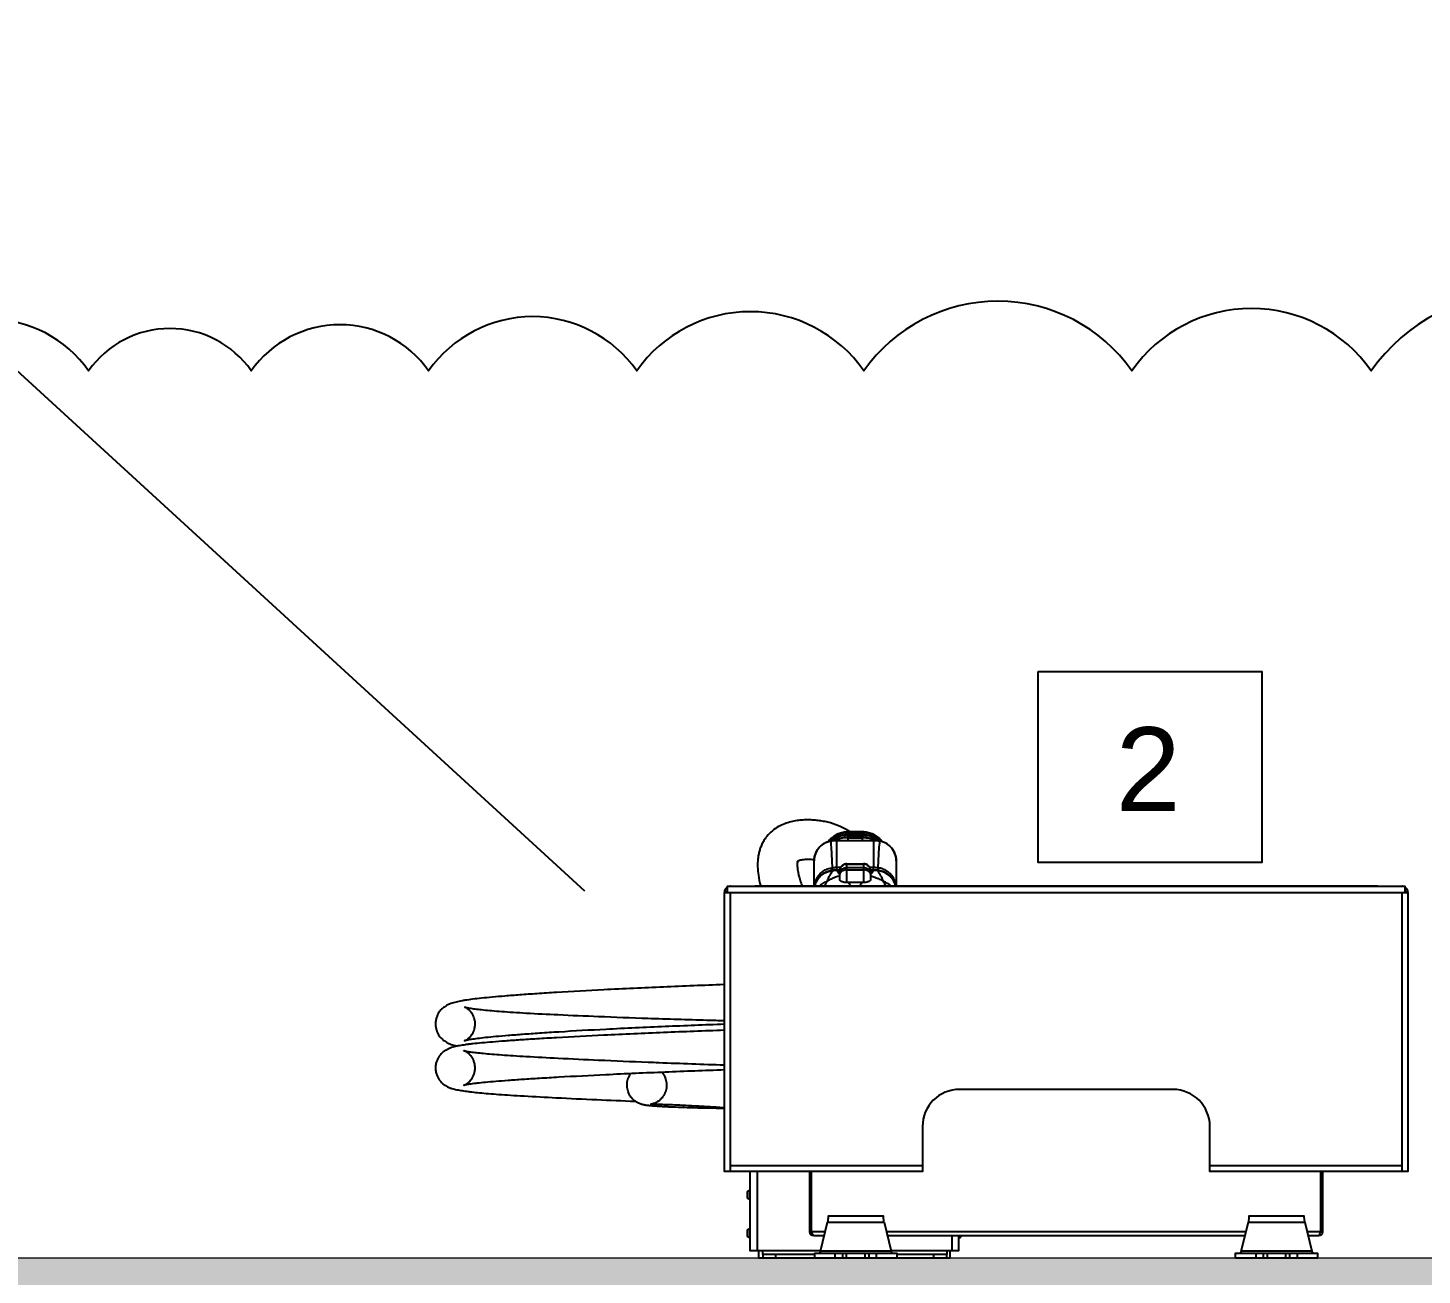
# Model space of a CAD drawing. Header units: inches. Extents: x 0.9 to 36.3, y 0.7 to 23.3.
# Drawn here: x 5.096 to 6.318, y 11.301 to 12.394 of the extents above; entities that cross this region are included whole.
import ezdxf

# ---------------------------------------------------------------- set-up
doc = ezdxf.new("R2010")
doc.units = ezdxf.units.IN
doc.linetypes.add('DASHDOT', pattern=[25.399999999999995, 12.7, -6.349999999999998, 0, -6.349999999999998])
doc.linetypes.add('DASHED2', pattern=[0.375, 0.25, -0.125])
doc.layers.add('Clouds', color=250, linetype='Continuous')
doc.layers.add('EV charger', color=7, linetype='Continuous', true_color=0x91d48c)
doc.layers.add('PDF_Geometry', color=7, linetype='Continuous', lineweight=9, true_color=0x777777)
doc.styles.get("Standard").update_dxf_attribs({"font": 'arial.ttf'})

msp = doc.modelspace()

# ---------------------------------------------------------------- hatches: boundary and pattern name
at = {"layer": 'PDF_Geometry', "linetype": 'DASHED2', "ltscale": 0.08, "transparency": 33554559}
h = msp.add_hatch(color=256, dxfattribs=at)
h.dxf.hatch_style = 1
h.paths.add_polyline_path([(6.6833339690795, 11.31600645046563), (2.83582044899245, 11.31600645046563), (2.853715273157727, 11.23603393031853, -0.0574622775176085), (2.983159488842627, 11.25044191385433, -0.1916160290956931), (3.376811756932224, 11.09631539787148), (6.6833339690795, 11.09631539787148)])
h.paths.add_polyline_path([(2.83582044899245, 11.31600645046563), (2.351412249099488, 11.31600645046563), (2.351412249099488, 11.09631539787148), (2.591689441998241, 11.09631539787148, -0.132885945219118), (2.853715273157727, 11.23603393031853)])
h.paths.add_polyline_path([(2.983159488842643, 11.25044191385433, 0.1918128923761628), (2.591689441998241, 11.09631539787148), (3.376811756932224, 11.09631539787148, 0.1916160290956894)])

# ---------------------------------------------------------------- linework, layer by layer
at = {"layer": 'Clouds', "linetype": 'Continuous'}
msp.add_lwpolyline([(6.537468525411182, 12.09328089065047, 0.52056705), (6.273340998732917, 12.09328089065047, 0.52056705), (6.063532349787332, 12.09328089065047, 0.52056705), (5.828934532878042, 12.09328089065047, 0.52056705), (5.629823638787442, 12.09328089065047, 0.52056705), (5.447461302697269, 12.09328089065047, 0.52056705), (5.292166849945009, 12.09328089065047, 0.52056705), (5.149588442807746, 12.09328089065047, 0.52056705), (4.976243308984082, 12.09328089065047, 0.52056705), (4.738984278048487, 12.09328089065047, 0.52056705), (4.564247500192716, 12.09328089065047, 0.52056705), (4.31647382545899, 12.09328089065047, 0.52056705), (4.163547609042068, 12.09328089065047, 0.52056705), (3.907525798480628, 12.09328089065047, 0.52056705), (3.65716008500874, 12.09328089065047, 0.52056705), (3.511969293460333, 12.09328089065047, 0.52056705), (3.251031968305959, 12.09328089065047, 0.52056705), (3.106044633487393, 12.09328089065047, 0.52056705), (2.936300683781895, 12.09328089065047, 0.52056705), (2.783883109189571, 12.09328089065047, 0.52056705), (2.613398576987457, 12.09328089065047, 0.52056705)], format="xyb", dxfattribs=at)
at = {"layer": 'EV charger', "linetype": 'DASHDOT', "ltscale": 6}
msp.add_line((4.759310543994388, 12.39369214962835), (5.584039902845689, 11.63786592446752), dxfattribs=at)
at = {"layer": 'EV charger', "linetype": 'ByBlock', "ltscale": 0.001}
msp.add_lwpolyline([(5.98160826004796, 11.82980996098721), (6.177608260047965, 11.82980996098721), (6.177608260047965, 11.66254762409159), (5.98160826004796, 11.66254762409159)], close=True, dxfattribs=at)
at = {"layer": 'EV charger'}
for points in [[(5.815046512713737, 11.68906835559038), (5.815046512416999, 11.68973973317212), (5.827393695072292, 11.68973973317212), (5.82739369467664, 11.68906835559038)], [(5.815046512740533, 11.68690163005954), (5.815046512718771, 11.68866552904148), (5.827393694669986, 11.68866552904148), (5.827393694640852, 11.68690163005954)], [(5.815046512767148, 11.68474014375019), (5.815046512745567, 11.68649880148851), (5.827393694634379, 11.68649880148851), (5.827393694605423, 11.68474014375019)], [(5.846488631579367, 11.34747867379172), (5.852685005615131, 11.32230089513085), (5.790834249531054, 11.32230089513085), (5.797030623566815, 11.34747867379172)], [(6.215163247685057, 11.34747867379172), (6.221359621720818, 11.32230089513085), (6.159508865636742, 11.32230089513085), (6.165705239672505, 11.34747867379172)], [(6.154465988448957, 11.31600645046563), (6.154465988448957, 11.32050248236935), (6.226402498908605, 11.32050248236935), (6.226402498908605, 11.31600645046563)]]:
    msp.add_lwpolyline(points, close=True, dxfattribs=at)
for points in [[(5.816379896458738, 11.68977715193393), (5.815890315103713, 11.69008087883288), (5.815416345001047, 11.69036918667405)], [(5.799851475743797, 11.68154319678949), (5.799351600037093, 11.68143926995242), (5.797906418629802, 11.68105410737661), (5.79649933577481, 11.68055117300627), (5.795139487930303, 11.67993419243562), (5.793836153432331, 11.67920717223855), (5.792598435672207, 11.67837554587143), (5.791434867580939, 11.67744524967915), (5.790353643223434, 11.67642250113899), (5.789362106212995, 11.67531492572661), (5.788466999273497, 11.67413012299068), (5.787674457806605, 11.67287631335616), (5.786989743231434, 11.67156302165927), (5.786417656073287, 11.67019967716658), (5.785961561217471, 11.66879532379483), (5.785624050831577, 11.66735906522594), (5.785407531243321, 11.66590043609299), (5.785312882371097, 11.6644305263606), (5.785308259560447, 11.66402914588915)], [(5.799851433276977, 11.68154341655931), (5.799844962440392, 11.68152048021207)], [(5.805034326902994, 11.68204017817818), (5.804394122197338, 11.68203269045302), (5.803590355489028, 11.68200199191729), (5.802787986629952, 11.68194758348844), (5.801987734709695, 11.68186954028221), (5.801190153481306, 11.68176797585039), (5.800395859852511, 11.68164299649139), (5.799851435865252, 11.68154341706125)], [(5.805034330999778, 11.68201790227969), (5.805034326805162, 11.68204023247712), (5.837405829891558, 11.68204023247712)], [(5.808399867078723, 11.65815034959941), (5.805034388889426, 11.65815035478658), (5.805034388889784, 11.68201790227969), (5.837405818597345, 11.6820179023822), (5.837405818597166, 11.65815030489231), (5.834040344943107, 11.65815031007965)], [(5.815046512430307, 11.68204023247712), (5.815046512772185, 11.68433732975223), (5.827393694598769, 11.68433732975223), (5.827393695054846, 11.68204023247712)], [(5.837405830564522, 11.68204023247712), (5.837405830211855, 11.6820179023563)], [(5.842593674674514, 11.68154244538117), (5.841961969040249, 11.68165712048625), (5.84116663246172, 11.68177982554172), (5.840368065415571, 11.68187897461511), (5.839566996192064, 11.68195448956825), (5.838764063226295, 11.68200634212562), (5.837959979143996, 11.68203450194222), (5.837405830609844, 11.68204012303291)], [(5.857131947909241, 11.66402912413824), (5.85712507684309, 11.66451922503008), (5.857023059971617, 11.66598889249055), (5.856799184172524, 11.6674465341352), (5.85645443061575, 11.66888114409767), (5.855991274320822, 11.67028322680606), (5.855412342415574, 11.67164366016592), (5.854721117966751, 11.67295341357419), (5.853922436726064, 11.67420308909766), (5.853021592203506, 11.67538321532755), (5.852024802216429, 11.67648565222723), (5.850938824568925, 11.67750281483926), (5.849771055500906, 11.6784271458214), (5.848529747774409, 11.67925249028491), (5.847223427072293, 11.67997294251024), (5.845861191210256, 11.6805831841274), (5.844452308855542, 11.68107925311062), (5.843005938670617, 11.68145745195956), (5.842593635739956, 11.68154222804281), (5.842600113907592, 11.68151928920657)], [(5.785308138834257, 11.64233563968924), (5.785308138834257, 11.66402908461327)], [(5.801319966192755, 11.65549308424407), (5.801327681835083, 11.6555231433349), (5.801334916022173, 11.65555309139982), (5.801341668665182, 11.65558293097458), (5.801347939740193, 11.65561266451871), (5.801353729289469, 11.65564229441616), (5.80135903742127, 11.65567182297505)], [(5.801356574846942, 11.65567155683513), (5.801356458084994, 11.65578939667225)], [(5.805067239466831, 11.65573612059458), (5.805060916398626, 11.65575987774891), (5.805054932519162, 11.65578366244575), (5.805049287828799, 11.65580747468349), (5.805043982327354, 11.6558313144605), (5.805039016014831, 11.65585518177481), (5.805034388891222, 11.65587907662497), (5.805032249491671, 11.65815035426773)], [(5.807732008033462, 11.65598091164076), (5.805034388891222, 11.65598091164076)], [(5.805067168251123, 11.65573612058757), (5.80773200804623, 11.65573612049531)], [(5.807732008033462, 11.64826304076565), (5.807732008033462, 11.65536869854904)], [(5.813936532060606, 11.66157325029368), (5.828503675428685, 11.66157325029368), (5.828503675428685, 11.64498045581171), (5.813936532060606, 11.64498045581171), (5.813936532060606, 11.66157324982484)], [(5.813936532060606, 11.65828481954943), (5.828503675428685, 11.65828481954943)], [(5.813936532060606, 11.65611199545093), (5.828503675428685, 11.65611199545093)], [(5.837372967753419, 11.65573611947345), (5.837379292114679, 11.65575987598035), (5.837385276787783, 11.65578366036337), (5.837390921772547, 11.65580747262107), (5.837396227069332, 11.65583131275183), (5.837401192677779, 11.65585518075367), (5.837405818598064, 11.65587907662497), (5.837408705651036, 11.65589600635092), (5.837408705651036, 11.65591295318858), (5.837405818598064, 11.65592991713706), (5.837400044492302, 11.65594689819583), (5.837391383333744, 11.65596389636396), (5.837379835122213, 11.65598091164076), (5.834708199455829, 11.65598091164076)], [(5.834708199468597, 11.65573611956031), (5.837373038731196, 11.65573611946805)], [(5.834708199455829, 11.65536869854904), (5.834708199455829, 11.64826304740233)], [(5.837405818598064, 11.65598091164076), (5.837405686783581, 11.65815030489069)], [(5.857132068655033, 11.66402906341394), (5.857132068655033, 11.64233563968924)], [(5.709358829979893, 11.63648360456335), (5.709358829979893, 11.64187884284782), (6.302835041271978, 11.64187884284782), (6.302835041271978, 11.63648360456335)], [(5.733457560983876, 11.64187884284782), (5.733457560983876, 11.64233563968924), (6.278805294883712, 11.64233563968924), (6.278805294883712, 11.64187884284782)], [(5.799004227975153, 11.64187884284782), (5.799004227975153, 11.64233563968924)], [(6.213258627892435, 11.64187884284782), (6.213258627892435, 11.64233563968924)], [(5.709420679884485, 11.63705794728539), (5.706784910646838, 11.63763229000725)], [(5.708345239545232, 11.64039966375886), (5.709433173613142, 11.63925167841277)], [(5.712056449122132, 11.39189946900055), (5.712056449122132, 11.63648360456335)], [(6.300137422129742, 11.63648360456335), (6.300137422129742, 11.39189946900055)], [(6.303848631706821, 11.64039966375886), (6.302760697638912, 11.63925167841277)], [(6.302773191367567, 11.63705794728539), (6.305408960605215, 11.63763229000725)], [(5.706653599314077, 11.55564269270986), (5.706165741617546, 11.55562496449998)], [(5.712056449122132, 11.39729470728503), (5.880208042321554, 11.39729470728503)], [(6.131985828930317, 11.39729470728503), (6.300137422129742, 11.39729470728503)], [(5.790834249531054, 11.32249296561377), (5.729141370356299, 11.32249296561377), (5.729141370356299, 11.39189946900055)], [(5.735627885504444, 11.32249296561377), (5.735627885504444, 11.39189946900055)], [(5.781295340439541, 11.39189946900055), (5.781295340439541, 11.33938581636501), (5.78309375320103, 11.33938581636501), (5.795038931912574, 11.33938581636501)], [(6.217154939339479, 11.33938581636501), (6.22910011805084, 11.33938581636501), (6.230898530812333, 11.33938581636501), (6.230898530812333, 11.39189946900055)], [(5.729141370356299, 11.3754548718791), (5.728684573514878, 11.3754548718791), (5.728684573514878, 11.36746092715427), (5.729141370356299, 11.36746092715427)], [(5.846038199853222, 11.35129368336886), (5.846038199853222, 11.3528739120762), (5.797481055292963, 11.3528739120762), (5.797481055292963, 11.35129368336886)], [(6.214712815958912, 11.35129368336886), (6.214712815958912, 11.3528739120762), (6.16615567139865, 11.3528739120762), (6.16615567139865, 11.35129368336886)], [(5.729141370356299, 11.34188030403482), (5.728684573514878, 11.34188030403482), (5.728684573514878, 11.33388635930999), (5.729141370356299, 11.33388635930999)], [(5.848480323233792, 11.33938581636501), (6.163713548018262, 11.33938581636501)], [(5.849365519524666, 11.33578899084203), (6.162828351727387, 11.33578899084203)], [(5.911860106923799, 11.33578899084203), (5.911860106923799, 11.32249296561377), (5.852685005615131, 11.32249296561377)], [(5.906058787037782, 11.32249296561377), (5.906058787037782, 11.33578899084203)], [(5.911860106923799, 11.33388635930999), (5.912316903765218, 11.33388635930999), (5.912316903765218, 11.33578899084203)], [(5.904048880935539, 11.32249296561377), (5.904048880935539, 11.31600645046563), (5.736952596344558, 11.31600645046563), (5.736952596344558, 11.32249296561377)], [(5.740195853918632, 11.31925476154557), (5.740195853918632, 11.32249296561377)], [(5.785791372343271, 11.3192497080397), (5.740195853918632, 11.3192497080397), (5.740195853918632, 11.31600645046563)], [(5.751615774954102, 11.31600645046563), (5.751615774954102, 11.3192497080397)], [(5.785791372343271, 11.31600645046563), (5.785791372343271, 11.32050248236935), (5.857727882802916, 11.32050248236935), (5.857727882802916, 11.31600645046563)], [(5.803775499958181, 11.31600645046563), (5.803775499958181, 11.32050248236935)], [(5.810069944623402, 11.32050248236935), (5.810069944623402, 11.31600645046563)], [(5.813666770146384, 11.31600645046563), (5.813666770146384, 11.32050248236935)], [(5.829852484999804, 11.31600645046563), (5.829852484999804, 11.32050248236935)], [(5.833449310522785, 11.31600645046563), (5.833449310522785, 11.32050248236935)], [(5.839743755188005, 11.32050248236935), (5.839743755188005, 11.31600645046563)], [(5.901490818623595, 11.31600645046563), (5.901490818623595, 11.3192497080397), (5.857727882802916, 11.3192497080397)], [(5.890070897588126, 11.31600645046563), (5.890070897588126, 11.3192497080397)], [(5.901490818623595, 11.32249296561377), (5.901490818623595, 11.31925476154557)], [(6.172450116063869, 11.31600645046563), (6.172450116063869, 11.32050248236935)], [(6.178744560729087, 11.32050248236935), (6.178744560729087, 11.31600645046563)], [(6.18234138625207, 11.31600645046563), (6.18234138625207, 11.32050248236935)], [(6.198527101105489, 11.31600645046563), (6.198527101105489, 11.32050248236935)], [(6.202123926628474, 11.31600645046563), (6.202123926628474, 11.32050248236935)], [(6.208418371293693, 11.32050248236935), (6.208418371293693, 11.31600645046563)]]:
    msp.add_lwpolyline(points, dxfattribs=at)
for points in [[(5.8036634716197, 11.6865267270148, 0.05245841273680611), (5.800089560127514, 11.68377770656334, 0.01751044965540642), (5.799038717234778, 11.682705442693, 0.004197785681495174), (5.798798959320616, 11.68243852707618, 0.02221638588193436), (5.797604482185692, 11.6809584340616)], [(5.804269656771829, 11.68630540041645, 0.05417262686657114), (5.800344894080414, 11.68355963116617, 0.01810491273626536), (5.799176769885225, 11.68246059014098, 0.002464102526714121), (5.799024306135525, 11.68230483222933, 0.01898603187498531), (5.797907785323249, 11.68106195707251)], [(5.804058377965521, 11.68583938513856, 0.05441241140607558), (5.800056225154382, 11.68302740791824, 0.007275660912450172), (5.799570123205005, 11.68258729294735, 0.005695632703783167), (5.799198799301108, 11.68223314284319, 0.005198093595200983), (5.798867332695504, 11.68190292103679, 0.01182471705921198), (5.798141161026029, 11.68112848844489)], [(5.798638718688085, 11.68126223036292, -0.01152401070852233), (5.799414796999469, 11.68199639992991, -0.0009114575939181596), (5.799477584389924, 11.68205290507426, -0.008223428891200577), (5.80005260569666, 11.68255169021431, -0.01041834121683414), (5.800801090613829, 11.68315356424475), (5.801210571145356, 11.68315356424475)], [(5.800197569105956, 11.68237777278027, 0.002779124155320386), (5.799995990631166, 11.68221402376057, 0.005852572188769766), (5.799576470298387, 11.68186103634622, 0.008154180714062834), (5.799004304635067, 11.68135156609087)], [(5.80031794840551, 11.6819549625694, 0.002161405799395138), (5.800152704809918, 11.6818284106985, 0.004805766169564524), (5.799789187214428, 11.68154188506411)], [(5.804760748194646, 11.68265769165826, 0.01231525787618069), (5.803578678196152, 11.68212347588479, 0.002866659536405618), (5.803307233483163, 11.68199073670959)], [(5.815046512416993, 11.68433732975238, 0.09666003466216044), (5.804962871699443, 11.68236955681366, 0.007955399009307583), (5.804181410911706, 11.68203768185193)], [(5.838260134664859, 11.68203708824708, 0.007327832385006398), (5.837540656996312, 11.68234375225313)], [(5.839133609015759, 11.68199042164924, 0.002873384252044157), (5.838861529340699, 11.68212347586236, 0.01231569974839238), (5.83767941651535, 11.68265770973637)], [(5.844535642303045, 11.68105808554645, 0.01899762836554322), (5.843418708653461, 11.682301935325, 0.002509725105528713), (5.843263437550289, 11.68246059019546, 0.0181049128519241), (5.842095313342963, 11.68355963122382, 0.05416297188460514), (5.83817130218079, 11.68630498738212)], [(5.844295947444402, 11.68113195354259, 0.01177282716385043), (5.843572874739173, 11.68190292109232, 0.005151104182344617), (5.843244436695857, 11.68223018723501, 0.005732711875832374), (5.842870737493016, 11.68258668398136, 0.00728557123093504), (5.842383982268039, 11.68302740797705, 0.05441241175485143), (5.83838182941642, 11.68583938519807)], [(5.84483772115092, 11.68095573985062, 0.02220932258839962), (5.843643792070989, 11.68243565413177, 0.004257785331998801), (5.843400594364524, 11.68270643197417, 0.01751040273878984), (5.842349609291542, 11.68377871395452, 0.05246309383577712), (5.83877555852143, 11.68652747676697)], [(5.841229531208185, 11.68315356424475), (5.841639116875582, 11.68315356424469, -0.01041834121551549), (5.842387601792715, 11.68255169021437, -0.008223428897306106), (5.842962623099567, 11.68205290507391, -0.0009567628107673081), (5.843028526293251, 11.68199358507166, -0.01147651233945603), (5.843801344090211, 11.68126237372078)], [(5.84265075557165, 11.68154209785652, 0.004802243615910588), (5.842287502597631, 11.68182841076197, 0.002151039445350413), (5.842123054608352, 11.68195435872781)], [(5.843438646840664, 11.68134904099225, 0.00814632835150014), (5.842867112628072, 11.68185812754889, 0.005890138422517568), (5.842444934296065, 11.68221343429038, 0.002789051737921108), (5.842242638383393, 11.6823777727802)], [(5.849102154600563, 11.67887200389653, 0.09803217475295309), (5.8426002361111, 11.68151949444539)], [(5.805067328285489, 11.65573575796458, 0.02698802611007727), (5.801319993543951, 11.65549307951381)], [(5.812646583111031, 11.6611099902461, -0.04952215501367352), (5.813936532060606, 11.66123847813096), (5.828503675428685, 11.66123847813096)], [(5.81393653213484, 11.66157312159742, 0.04147251673581041), (5.812905360491337, 11.66148654933479)], [(5.834708199455829, 11.65536872626654, 0.414213562373095), (5.828503675428685, 11.66157325029368)], [(5.841081568160172, 11.65566998824945), (5.841086686431382, 11.65564129839079), (5.841092348551242, 11.65561229438054), (5.841098544874688, 11.65558297366602), (5.841105265612955, 11.6555533335944), (5.841112500830896, 11.65552337141374), (5.841120240445989, 11.65549308427292, 0.0269881741309711), (5.837372879203946, 11.65573576743833)], [(5.841083926251933, 11.65578965551655), (5.84108363264245, 11.65566979664542, 0.02700811902935312), (5.837405818598112, 11.65587907662501)], [(5.709357244909445, 11.64115510247777, 0.2678582864546047), (5.706661210837657, 11.63648360456335)], [(5.712056449122132, 11.64187884284782, 0.02132056632705507), (5.711596957967233, 11.64185924071406)], [(5.788900983806331, 11.64931622180032, 0.008137662053234332), (5.789156009694704, 11.64848639005445)], [(5.791047730296505, 11.64304961618603, 0.004165914374386767), (5.790826733190656, 11.64286549181137, 0.0115086050079261), (5.790239976662623, 11.64234469155574)], [(5.796478727329673, 11.64610871071387, 0.01620943413793486), (5.794795902977286, 11.64306118497696, 0.002847506485485764), (5.794485078054466, 11.64244542919043), (5.794431285532891, 11.64233707942872)], [(5.807221448883423, 11.65271530629306, 0.008247513782343745), (5.807604406394221, 11.65237974375666, 0.002453809386076157), (5.807732008033415, 11.65227260047062)], [(5.826985971551352, 11.64497967422123, 0.02471908727887056), (5.825832973735268, 11.64302804386379, 0.004130267055160165), (5.825645547776239, 11.64266530355379, 0.003571315463202754), (5.825484919421914, 11.64234232923165)], [(5.834708199455823, 11.65227260346088, 0.007464613778793647), (5.835075983893439, 11.65258756831835, 0.003236029700561013), (5.835218756683651, 11.65271530650083)], [(5.848008860423567, 11.64233710257501, 0.003384132082373926), (5.847638448543705, 11.64307251908696, 0.01617720795365394), (5.845961510105238, 11.64610867095004)], [(5.852200146105667, 11.64234469051336, 0.00734614630999472), (5.851829643762354, 11.64267912327602, 0.01698834876501556), (5.850918588305834, 11.64342416102824, 0.00235771144234521), (5.850786273095971, 11.64352411080565)], [(5.856553905266971, 11.64241890322426, 0.001787764298647996), (5.856521891844439, 11.64253785513098)], [(5.856593244198415, 11.64243088289248, 0.00178802364973152), (5.85656232671349, 11.64255014608088)], [(5.856644744654892, 11.64233720328213, 0.00268804551842582), (5.856600134851114, 11.64251718926452)], [(5.85700028133803, 11.64233739160308, 0.01036410400533022), (5.856895170438024, 11.64307013477846)], [(6.300596913284641, 11.64185924071406, 0.02132056632705507), (6.300137422129742, 11.64187884284782)], [(6.305532660414215, 11.63648360456334, 0.2678582864550726), (6.30283662634243, 11.64115510247777)], [(5.707002482765033, 11.63648360456349, 0.01189157157464229), (5.706933841106792, 11.63634658132849)], [(6.305260030145265, 11.63634658132847, 0.01189157157464751), (6.305191388487028, 11.63648360456347)], [(5.649408882463485, 11.48741697267345, 0.001140636840955137), (5.706623037891591, 11.48532485239785)], [(5.783430235384408, 11.33834112594985, -0.003270568352220085), (5.783243438600458, 11.33891516953328), (5.78309375320103, 11.33938581636501), (5.78309375320103, 11.39189946900055)], [(6.228763635867701, 11.33834112594995, 0.003270568353529399), (6.228950432651416, 11.33891516953328), (6.22910011805084, 11.33938581636501), (6.22910011805084, 11.39189946900055)], [(5.728684573514878, 11.36746092715427, -0.4142135628055661), (5.726857386149204, 11.36928811452264), (5.726857386149204, 11.37362768451073, -0.4142135628055661), (5.728684573514878, 11.3754548718791)], [(5.728684573514878, 11.33388635930999, -0.4142135628055661), (5.726857386149204, 11.33571354667836), (5.726857386149204, 11.34005311666645, -0.4142135628055661), (5.728684573514878, 11.34188030403482)], [(5.781295340439541, 11.33938581636501, 0.4142135623725838), (5.784892165962524, 11.33578899084203), (5.7941537356217, 11.33578899084203)], [(5.912316903765218, 11.33388635930999, 0.4142135628055661), (5.914144091130893, 11.33571354667836)], [(6.218040135630355, 11.33578899084203), (6.22730170528935, 11.33578899084203, 0.4142135623725836), (6.230898530812332, 11.33938581636501)]]:
    msp.add_lwpolyline(points, format="xyb", dxfattribs=at)
msp.add_lwpolyline([(6.131985828930318, 11.43146454975336, 0.414213562373095), (6.099614399223477, 11.4638359794602), (5.912579472028397, 11.4638359794602, 0.414213562373095), (5.880208042321554, 11.43146454975336), (5.880208042321554, 11.39189946900055), (5.706661210837659, 11.39189946900055), (5.706661210837659, 11.63648360456335), (5.707002482764978, 11.63648360456335), (6.305191388486895, 11.63648360456335), (6.305532660414215, 11.63648360456335), (6.305532660414215, 11.39189946900055), (6.131985828930316, 11.39189946900055)], format="xyb", close=True, dxfattribs=at)
for points, start_tangent, end_tangent in [([(5.815416345001047, 11.69036918667405), (5.813244647628649, 11.6916203711365), (5.808781752233047, 11.6938570044157), (5.799526474370193, 11.69724622987759), (5.79478398769856, 11.69841297121961), (5.789994200062353, 11.69924137613707), (5.785175695357501, 11.69974348335048), (5.780344466054011, 11.69993190264726), (5.77540706168582, 11.69980449676672), (5.770276268146921, 11.69928877570341), (5.764974687263418, 11.69826845552007), (5.759537150096066, 11.69658581871671), (5.754046395038139, 11.69403618722405), (5.748693700736825, 11.69039582257844), (5.743829263133833, 11.68551971522556), (5.741722623165578, 11.68263104339736), (5.739905504955235, 11.67948417426168), (5.738429023555728, 11.67616500164841), (5.737303103788079, 11.67275972626873), (5.736501666465454, 11.66930455406151)], (-0.8565879588553147, 0.5160010356036956), (-0.1837725015611627, -0.9829688029993385)), ([(5.803663471619783, 11.68652672701491), (5.80633209811036, 11.6879208983928), (5.810614028492856, 11.68928402687471), (5.815046512416998, 11.68973973317212)], (0.8520278363777666, 0.5234964813992755), (0.9999999999999997, -2.645563156734011e-08)), ([(5.827393695072292, 11.68973973317212), (5.831826852470899, 11.68928397700005), (5.836107329776348, 11.68792125795378), (5.838775558521327, 11.6865274767669)], (0.9999999999999997, 3.528823919298956e-08), (0.8520656202113054, -0.5234349805409672)), ([(5.789921851643435, 11.6759480354907), (5.790601811448518, 11.67665701002278), (5.793338761271784, 11.67887249015293), (5.796459484061591, 11.6805145653128), (5.799845005102341, 11.68152048905487)], (0.6720940913797556, 0.7404657536526728), (0.9817922476932498, 0.1899578436638968)), ([(5.799845005291535, 11.68152048802456), (5.801451171836035, 11.68178181511479), (5.803180746775274, 11.68195493936873), (5.805034388888346, 11.68201785399122)], (0.9818065028268874, 0.1898841515420317), (0.9999999988336795, -4.829742323580888e-05)), ([(5.801326835710475, 11.6579462975087), (5.800980315990616, 11.66621380653671), (5.800512474945902, 11.67407398795664), (5.799845005291535, 11.68152048802456)], (-0.03557864474594063, 0.9993668795982996), (-0.1114900770119198, 0.9937655471628489)), ([(5.804682827909991, 11.68543675381795), (5.804156760319091, 11.68505747458386), (5.803557552562733, 11.68470319175922), (5.80285818870187, 11.68427279611332), (5.802060259203655, 11.68375113341581), (5.801168407351327, 11.68312293480584), (5.800197569106029, 11.68237777278014)], (0.2966415301385559, -0.9549889018187893), (-0.7796706979442329, -0.6261897498100337)), ([(5.815046512416998, 11.68649880148851), (5.80964434433507, 11.68590348718859), (5.804507977187352, 11.68414842186987), (5.800310233751995, 11.68164017563529)], (-0.9999999999999999, 1.323318013627027e-08), (-0.8032465493673724, -0.595646691361087)), ([(5.815046512417, 11.68690163005954), (5.809740888140863, 11.68631861410657), (5.80469504556754, 11.68459973878017), (5.800317948405377, 11.68195496256951)], (-0.9999999999999999, 1.323046090496313e-08), (-0.7965395945333535, -0.6045863663205123)), ([(5.800801090613829, 11.68315356424475), (5.801682020726316, 11.68379475527244), (5.802488543270365, 11.68431965434717), (5.803210509861208, 11.68474166892183), (5.803834388560351, 11.68506962335177), (5.804337204389387, 11.68530550946149), (5.804674927300732, 11.68544006336897), (5.804682827909991, 11.68543675381795)], (0.79222297969397, 0.6102317186485867), (0.2966415301796205, -0.9549889018060332)), ([(5.815046512416998, 11.68866552904148), (5.810164175857599, 11.68813635845625), (5.805515464476852, 11.68657600492968), (5.804058377965537, 11.68583938513853)], (-0.9999999999999999, 1.323135582690351e-08), (-0.87561209626424, -0.4830149654780305)), ([(5.815046512416998, 11.68906835559038), (5.810260728512665, 11.68855142595755), (5.805702683801064, 11.68702713001947), (5.804269656771829, 11.68630540041645)], (-0.9999999999999999, 1.322167498874115e-08), (-0.8763582062474707, -0.4816599364102393)), ([(5.815046512416998, 11.68474014375019), (5.80998956036537, 11.68425211911456), (5.805124088091814, 11.68280804200554), (5.804760748194708, 11.68265769165828)], (-0.9999999999999999, 1.323020577462787e-08), (-0.921130111445589, -0.3892548237186494)), ([(5.838171302180815, 11.68630498738218), (5.836737523568634, 11.68702713007432), (5.832179478815668, 11.68855142599261), (5.827393695072292, 11.68906835559038)], (-0.876339690250395, 0.4816936238853913), (-0.9999999999999999, -1.764358035176424e-08)), ([(5.838381829416387, 11.68583938519806), (5.836924742890867, 11.68657600498561), (5.832276031468034, 11.68813635849222), (5.827393695072292, 11.68866552904148)], (-0.8756120988910062, 0.4830149607162158), (-0.9999999999999999, -1.764704573772854e-08)), ([(5.842123054608383, 11.68195435872779), (5.837745161794419, 11.68459973883988), (5.83269931917452, 11.68631861414523), (5.827393695072292, 11.68690163005954)], (-0.7965145269771365, 0.6046193912821427), (-0.9999999999999999, -1.763950023357649e-08)), ([(5.842131309952762, 11.68163918469584), (5.837932230172632, 11.68414842193065), (5.832795862977617, 11.68590348722798), (5.827393695072292, 11.68649880148851)], (-0.8032061004485791, 0.5957012340109654), (-0.9999999999999999, -1.763857493055652e-08)), ([(5.837679416515379, 11.68265770973629), (5.837316119442795, 11.6828080419872), (5.832450647156291, 11.68425211910827), (5.827393695072292, 11.68474014375019)], (-0.9211307986832429, 0.3892531974398813), (-0.9999999999999999, -1.764603473676677e-08)), ([(5.83754065699628, 11.68234375225305), (5.837477335832867, 11.68236955679619), (5.832533165349753, 11.68384028856938), (5.827393695072292, 11.68433732975223)], (-0.925571661678474, 0.3785724489417429), (-0.9999999999999999, -1.763793006943889e-08)), ([(5.837405818596626, 11.68201779265708), (5.839106631716239, 11.68196487095735), (5.840839150130955, 11.68180134071917), (5.842600235851666, 11.68151949304101)], (0.9999999999332009, -1.155845453405731e-05), (0.9817532215749541, -0.1901594381754388)), ([(5.842242638383443, 11.68237777278014), (5.84130254219204, 11.68310035803811), (5.840442284824535, 11.68370884251302), (5.839658406439423, 11.68422436146459), (5.838968802942823, 11.68465133888121), (5.838383081429091, 11.68499908567266), (5.837938006866854, 11.68526123992593), (5.837685882426653, 11.6854239110145), (5.837688507899049, 11.68542698937866)], (-0.7796706979422601, 0.62618974981249), (0.8895844319296811, 0.4567707723446705)), ([(5.837688507899049, 11.68542698937866), (5.838003980440006, 11.68534795360631), (5.838514383725906, 11.68511462170436), (5.839151580813719, 11.68478463915255), (5.839887025717989, 11.6843592622064), (5.840719452040505, 11.68382128666837), (5.841639116875642, 11.68315356424475)], (0.8895844319093286, 0.4567707723843081), (0.7922229796994609, -0.6102317186414581)), ([(5.842600235851666, 11.68151949304101), (5.841930445142768, 11.6740597911257), (5.841459897363837, 11.66619853763848), (5.841111518559244, 11.65794679693368)], (-0.1113262102002503, -0.9937839176211546), (-0.03589657796573414, -0.9993555101615992)), ([(5.849102154600603, 11.67887200389647), (5.851840421277265, 11.67665499091654), (5.854086625851609, 11.67395194619626), (5.855756237610078, 11.6708656172486), (5.856784644255866, 11.66751521573023), (5.857132068655033, 11.6640290634152)], (0.83512688898621, -0.5500573418219369), (9.401821752741884e-05, -0.9999999955802875)), ([(5.736501666465454, 11.66930455406151), (5.735993839014854, 11.6658154694904), (5.735747441257717, 11.65876459272507), (5.736382311041333, 11.65157841528098), (5.738238356043191, 11.64234356405122)], (-0.1837725015587926, -0.9829688029997815), (0.2480125126318306, -0.9687568289194388)), ([(5.785340558144543, 11.66483788659369), (5.78524962112037, 11.66485055606432), (5.782714109843212, 11.66511430300543), (5.780087328389508, 11.66521629499262), (5.777505009178316, 11.6651513850603), (5.775184996271518, 11.66492100122194), (5.77325740479986, 11.66455442098213), (5.771840120659252, 11.66412235540891), (5.771003122413609, 11.66374247613854), (5.770707848372234, 11.66355151520237)], (-0.9902634363456175, 0.1392060581906145), (-0.7878440992860801, -0.6158747236411847)), ([(5.785308138834258, 11.66402908461453), (5.785655703081956, 11.66751593134421), (5.786684518128041, 11.67086694565482), (5.788354775496369, 11.67395373133439), (5.789921851643435, 11.6759480354907)], (9.399902444305905e-05, 0.9999999955820918), (0.6720940913867429, 0.7404657536463305)), ([(5.770809416775495, 11.6636429831295), (5.770741587609945, 11.6634265952667), (5.770517369335872, 11.6621595990348), (5.770447669591393, 11.65982934067535), (5.770753812708248, 11.65646097688116), (5.773029656962882, 11.64691589000424), (5.774592872885474, 11.64236014411627)], (-0.3353483992837169, -0.9420941837724343), (0.3465728038593618, -0.9380230762753443)), ([(5.770707848372234, 11.66355151520237), (5.77075681955008, 11.66360747572186), (5.770815638574177, 11.66368807665391), (5.77085033017845, 11.66374704216862), (5.770826514927469, 11.66368934184898), (5.770809416775495, 11.6636429831295)], (-0.7878440993716672, -0.6158747235316994), (-0.3353483993084511, -0.9420941837636296)), ([(5.785439964007175, 11.64233739166231), (5.785838878039874, 11.64449048081111), (5.78739977306188, 11.64854609460076), (5.789898694793706, 11.65210794280582), (5.793188148737345, 11.6549657935469), (5.797073980609867, 11.65695096716756), (5.801326835960992, 11.6579462922559)], (0.1214666525450368, 0.9925955129454815), (0.9940834743120491, 0.1086188109844937)), ([(5.785795531096886, 11.64233720138395), (5.785840074734478, 11.64251691375095), (5.787404419074573, 11.6465216168156), (5.789908631442525, 11.65003761799169), (5.793204572016052, 11.65285692292206), (5.797097264921202, 11.65481275121853), (5.801356432312301, 11.65578940272337)], (0.235368727341949, 0.9719061488587423), (0.9944135766805502, 0.1055539601975956)), ([(5.801356574846942, 11.6556717636562), (5.797098878325668, 11.65469527236745), (5.79320592550833, 11.65274013347938), (5.789909492534424, 11.64992191294065), (5.787404800790917, 11.6464072633338), (5.785840157722956, 11.64240416602677), (5.785823086515874, 11.64233630354562)], (-0.9943953924449123, -0.1057251317536616), (-0.2419847736467033, -0.970280046854079)), ([(5.785864685371084, 11.64233665515348), (5.787398676445888, 11.64623004477165), (5.789896366069486, 11.64973894519369), (5.793184316101964, 11.65255472351595), (5.797068562836035, 11.65451126779903), (5.801319964160729, 11.65549315452964)], (0.2516446539800816, 0.9678196981479787), (0.9942145608821131, 0.1074123220584425)), ([(5.79647873884677, 11.64610872579479), (5.79821268891584, 11.6496386116943), (5.799698432696417, 11.65221993073226), (5.800769773725707, 11.65409945265636), (5.801319993544096, 11.65549307951389)], (0.4019080466634607, 0.9156800325589509), (0.2198953573726122, 0.9755234655332343)), ([(5.801356433953533, 11.6557893794913), (5.801359242993158, 11.65664343112373), (5.80134953107058, 11.65736250344529), (5.801326828479416, 11.65794628289354)], (0.01004387244552678, 0.9999495590410039), (-0.05716775026611295, 0.9983645868767138)), ([(5.805034388887627, 11.65815029462409), (5.803677771599045, 11.65812318145207), (5.80244589788208, 11.65805108750244), (5.801326835710475, 11.6579462975087)], (-0.9999999938687848, 0.0001107358602531529), (-0.9939615726415686, -0.109728720542526)), ([(5.805034388891222, 11.65598077295221), (5.803691506114351, 11.65595548071897), (5.802468485645491, 11.65588788123536), (5.801356458084994, 11.65578939667225)], (-0.9999999898672013, 0.0001423572898156341), (-0.9945875541473934, -0.1039018630011271)), ([(5.801356574846942, 11.65567155683513), (5.803193397521911, 11.65582416310758), (5.805034388891222, 11.65587907662497)], (0.9936338258501728, 0.1126579785294789), (0.9999934571911613, 0.003617398909347196)), ([(5.805067168251121, 11.65573612058757), (5.805366854988472, 11.65495207764679), (5.805914943098397, 11.65410549214886), (5.806706812914413, 11.65320693912859), (5.807221448883443, 11.65271530629319)], (0.2265464294721904, -0.9740003671936689), (0.74088796829817, -0.6716286313365517)), ([(5.807732008033462, 11.65536872626654), (5.808041929605817, 11.65730516121337), (5.808950195933436, 11.65906095735776), (5.81039051245167, 11.66046007808465), (5.812233679095636, 11.66133499898775), (5.812905360491337, 11.66148654933492)], (1.224646799147355e-16, 0.9999999999999999), (0.9861580809603013, 0.1658078386467178)), ([(5.812646583111052, 11.66110999024617), (5.812019228694201, 11.66095119202617), (5.810289604339972, 11.6601174552776), (5.808916966680627, 11.65881887984703), (5.808035679054113, 11.65718257934539), (5.807732008033462, 11.65536872626654)], (-0.9804199524511906, -0.1969180459876796), (-1.224646799147355e-16, -0.9999999999999999)), ([(5.80773200803346, 11.65252879418778), (5.808032230540095, 11.65429762731224), (5.808912319079395, 11.65590615856972), (5.81028677335288, 11.65718360724061), (5.812019634311451, 11.65800322186791), (5.813936532060606, 11.65828481954943)], (1.224646799147355e-16, 0.9999999999999999), (0.9999999999999999, -1.224646799147355e-16)), ([(5.80826706507651, 11.6539872531373), (5.808035679054113, 11.6536360642723), (5.80773200803346, 11.65252879418778)], (-0.6095302112175364, -0.7927628407115874), (-1.224646799147355e-16, -0.9999999999999999)), ([(5.813936532060606, 11.65611199545094), (5.812019228694201, 11.6559366210983), (5.810289604339972, 11.65542766490397), (5.808916966680627, 11.65463494704623), (5.80826706507651, 11.6539872531373)], (-0.9999999999999999, 1.224646799147355e-16), (-0.609530211257047, -0.7927628406812091)), ([(5.834708199455829, 11.65536872626654), (5.834404415240739, 11.65718290889231), (5.833522810268288, 11.65881944039178), (5.832149597796842, 11.66011814615225), (5.830419313287011, 11.66095170373809), (5.828503675428685, 11.66123847813096)], (1.224646799147355e-16, 0.9999999999999999), (-0.9999999999999999, 1.224646799147355e-16)), ([(5.828503675428685, 11.65828481954943), (5.830419996941213, 11.65800339549495), (5.832150030400891, 11.65718590252515), (5.833523015724356, 11.65591238839633), (5.834404469261461, 11.65430767278949), (5.834708199455829, 11.65252879418779)], (0.9999999999999999, -1.224646799147355e-16), (-1.224646799147355e-16, -0.9999999999999999)), ([(5.834173041195051, 11.65398738580046), (5.833523015724356, 11.65463512594982), (5.832150030400891, 11.65542790519385), (5.830419996941213, 11.65593680528688), (5.828503675428685, 11.65611199545094)], (-0.6095712364078312, 0.792731296054488), (-0.9999999999999999, 1.224646799147355e-16)), ([(5.834708199455829, 11.65252879418779), (5.834404469261461, 11.65363616944276), (5.834173041195051, 11.65398738580046)], (1.224646799147355e-16, 0.9999999999999999), (-0.6095712364133837, 0.7927312960502186)), ([(5.835218756683705, 11.65271530650091), (5.835733392539614, 11.65320693709405), (5.836525259256245, 11.65410548552116), (5.837073348849322, 11.65495207065294), (5.837373038731196, 11.65573611946805)], (0.7408894966044312, 0.6716269454252357), (0.2265463557824472, 0.9740003843334418)), ([(5.841083926251931, 11.65578965551655), (5.839928473595726, 11.65589099156614), (5.838697825027493, 11.65595711564234), (5.837380002277309, 11.65598057401736)], (-0.9946081053171638, 0.1037049508818251), (-0.9999999455724101, -0.000329932079513243)), ([(5.841111518559244, 11.65794679693368), (5.839949346330323, 11.65805454830915), (5.838714999747971, 11.65812478754958), (5.837405818596265, 11.65815016619566)], (-0.9939768016279806, 0.1095906831140775), (-0.9999999995682273, 2.938614682520705e-05)), ([(5.841111581791798, 11.65794680346588), (5.841089514808079, 11.65736285069307), (5.84108048556083, 11.65664368317811), (5.841083995102548, 11.65578966836153)], (-0.05673000451232405, -0.9983895565299308), (0.01108375811573784, -0.9999385732663941)), ([(5.856562326713449, 11.64255014608084), (5.855035391002903, 11.64640727488051), (5.852530689318673, 11.64992192296626), (5.849234253439429, 11.65274013439549), (5.845341308927164, 11.6546952620915), (5.841083632642528, 11.65567174733219)], (-0.2544017993397837, 0.9670986115658945), (-0.994395353904853, 0.1057254942407116)), ([(5.856600134851223, 11.64251718926455), (5.855035805305408, 11.64652186940339), (5.852531618937652, 11.65003785499336), (5.849235712501775, 11.65285715564691), (5.845343057461307, 11.65481299382189), (5.841083926327287, 11.65578967065414)], (-0.2457887674632921, 0.9693234144437427), (-0.9944127004696675, 0.1055622145685843)), ([(5.856895170437992, 11.64307013477836), (5.856601256941909, 11.64449108083067), (5.85504015326374, 11.64854693198221), (5.852540911603635, 11.65210891912202), (5.849251065451348, 11.65496677351119), (5.845364818709101, 11.65695179228418), (5.841111581582643, 11.65794679719787)], (-0.1624838687000642, 0.986711200104803), (-0.9940942798900344, 0.1085198723272115)), ([(5.841120213574003, 11.65549307942397), (5.841669676410606, 11.6541007045554), (5.84274002936189, 11.65222249469714), (5.844225594836317, 11.64964168353886), (5.845961488764956, 11.64610869025996)], (0.220131843577917, -0.975470128421669), (0.4015569662249355, -0.9158340476725167)), ([(5.856521891844394, 11.64253785513096), (5.855041509831482, 11.6462300196516), (5.852543813174654, 11.6497389032637), (5.849255861502382, 11.65255466537002), (5.845371619064902, 11.65451119748792), (5.841120226752771, 11.65549307919251)], (-0.2633323962764073, 0.9647051617314619), (-0.9942145495642025, 0.1074124268176154)), ([(5.791047730296486, 11.64304961618594), (5.79276959870236, 11.64429417352777), (5.79647872751857, 11.64610877034777)], (0.7735901030003622, 0.6336863203035787), (0.9406579215818053, 0.3393562649567538)), ([(5.807732008039935, 11.65072508190565), (5.803871186406841, 11.64968632899341), (5.800100111681012, 11.64813941883512), (5.796478727329735, 11.64610871071385)], (-0.9805134116076981, -0.1964521561536878), (-0.8416944501793634, -0.5399541207706998)), ([(5.808310209580988, 11.64660479309002), (5.807888055325403, 11.6473726140621), (5.807732008033462, 11.64826304076565)], (-0.6091545409560366, 0.7930515400859145), (1.224646799147355e-16, 0.9999999999999999)), ([(5.813936532060606, 11.64498045581171), (5.812823721275704, 11.64502598965429), (5.811715123794601, 11.64516660089777), (5.810664518828448, 11.64540266576396), (5.809724285635399, 11.64572674407272), (5.808930324647864, 11.64612968166066), (5.808310209580988, 11.64660479309002)], (-0.9999999999999999, 1.224646799147355e-16), (-0.7165084687651077, 0.6975783928619642)), ([(5.815454256966223, 11.64497966405006), (5.81695527712643, 11.64234235791836)], (0.5514306984965124, -0.8342207050629039), (0.4389201730079569, -0.8985260606830858)), ([(5.834130008007108, 11.64660480292194), (5.833509894295156, 11.64612968874101), (5.832715933101342, 11.64572674877953), (5.83177569838468, 11.64540266849539), (5.830725090701668, 11.64516660211367), (5.829616489779657, 11.64502598994851), (5.828503675428685, 11.64498045581171)], (-0.7165049468964214, -0.6975820102847812), (-0.9999999999999999, 1.224646799147355e-16)), ([(5.834708199455829, 11.64826304740233), (5.834551882286153, 11.64737186470091), (5.834130008007108, 11.64660480292194)], (-1.224646799147355e-16, -0.9999999999999999), (-0.6091474302224513, -0.793057001894179)), ([(5.834708199454751, 11.65072497687439), (5.838569171687287, 11.64968620051876), (5.842340392812729, 11.64813922763453), (5.845961488764956, 11.64610869025996)], (0.9805147002130169, -0.1964457244792517), (0.8416979625853724, -0.5399486455021747)), ([(5.850786273096093, 11.64352411080576), (5.849670638815387, 11.64429406682776), (5.845961521108151, 11.6461086639641)], (-0.8007619930608418, 0.598982662912065), (-0.9406571948835789, 0.3393582792768685)), ([(5.706661210837657, 11.6352119347043), (5.706933841106757, 11.63634658132833)], (1.224646799147355e-16, 0.9999999999999999), (0.4264467028281881, 0.9045126918108817)), ([(6.305532660414215, 11.6352119347043), (6.305260030145116, 11.63634658132833)], (1.224646799147355e-16, 0.9999999999999999), (-0.4264467028281879, 0.9045126918108819)), ([(5.706165741617548, 11.55562496449998), (5.653295503672529, 11.55354778459032), (5.600977801745975, 11.5511106133641), (5.559465639408268, 11.54878492266804), (5.542320840057174, 11.5476806765092), (5.527348842851176, 11.54662443219919), (5.514370748988693, 11.54561962815897), (5.503236095141501, 11.54465944266042), (5.49380541339356, 11.54373381019466), (5.485924582130727, 11.54282904294703), (5.479409874169778, 11.54192254583728), (5.476591179187464, 11.54145567915461), (5.474010955228207, 11.54096633561683), (5.471610832726693, 11.54043484256101), (5.469305315669146, 11.53982343420468), (5.466959977933231, 11.53905251276235), (5.465707796210258, 11.53855681982922), (5.464352665758886, 11.53793579772405), (5.462828687730554, 11.53710890473742), (5.461046976637565, 11.535924514591), (5.458940661020963, 11.53411588976619), (5.456568028274971, 11.53123859946326), (5.455403892304121, 11.52922937362377), (5.454404857512516, 11.52678770246938), (5.453730344642711, 11.52396383238494), (5.453521874955349, 11.52091751948514), (5.453831595316609, 11.51788976224512), (5.45459063527132, 11.51511486097019), (5.455649587963258, 11.51273765909688), (5.456850664628345, 11.51079455581807), (5.459253147726452, 11.50802742101671), (5.46136451856425, 11.506293750378), (5.463146149865977, 11.50515928518254), (5.464671089668907, 11.50436721668633), (5.466018986389807, 11.50377655391466), (5.467252776980982, 11.50330932340662), (5.469548647045127, 11.50258494688908), (5.471791620513952, 11.50201042594146), (5.472732216545587, 11.50179821690941)], (-0.99933951036277, -0.03633927665624685), (0.977050240691368, -0.2130089837658025)), ([(5.478833436115953, 11.5360374133083), (5.478963334237442, 11.53600056000146), (5.479686256328941, 11.53581744089343), (5.480880136514439, 11.53556155247064), (5.482476876102599, 11.5352663160062), (5.484436221070778, 11.53494856674518), (5.489351549979695, 11.53427851539826), (5.495512845924371, 11.53358886344774), (5.502882030814126, 11.53289434722161), (5.511529142602586, 11.53219759470193), (5.521558484182137, 11.53149711241968), (5.533077446496646, 11.53079030639015), (5.561025307714586, 11.52934422249329), (5.596270621914721, 11.52782904831894), (5.639600542345411, 11.52623391775971), (5.691388794054237, 11.52463283473191), (5.706622165250911, 11.52421806290244)], (-0.9419144657888372, 0.3358528534012023), (0.9996505662363183, -0.02643379320885258)), ([(5.706649447237785, 11.5209030177522), (5.654770712712271, 11.51886258179564), (5.602753262127202, 11.51643948308183), (5.561598925339078, 11.51413396848559), (5.544657593094592, 11.51304284863468), (5.529906269588764, 11.51200219796895), (5.517191448858277, 11.51101784804787), (5.5064073736919, 11.51008803067076), (5.497456337523115, 11.50920975644075), (5.490255287482796, 11.50838365826677), (5.484750776271602, 11.50761927632316), (5.482634242940881, 11.50726911870923), (5.480955963688769, 11.50695153895275), (5.479744661269942, 11.50668457785329), (5.479056184888255, 11.50650436933065), (5.478995313855414, 11.50648887930659), (5.479255545817116, 11.50659280857908), (5.479754555121032, 11.50682275642806), (5.480555182709034, 11.50725909886889), (5.481745847941816, 11.50805344964279), (5.483393604095706, 11.50947257201896), (5.485440345594224, 11.51196092254856), (5.486491343340193, 11.51377589755212), (5.487410475142153, 11.51602346819612), (5.488038342984808, 11.5186533913147), (5.488233448334949, 11.52150591401213), (5.487943667053488, 11.5243400410321), (5.487237892322494, 11.52692147528807), (5.486265553725811, 11.5291053765625), (5.485184462754599, 11.53085534888185), (5.483122156748429, 11.53323674355669), (5.48148472212365, 11.53458539125196), (5.480310967972668, 11.53533557643872), (5.479528028076665, 11.53574413361208), (5.479056435836074, 11.53595207949788), (5.478833436115953, 11.5360374133083)], (-0.9993366636140489, -0.03641747872576297), (-0.9419144657880953, 0.3358528534032832)), ([(5.706653672439879, 11.51567368827674), (5.653329641000956, 11.51362078944904), (5.601046018629354, 11.51129928666374), (5.559567889303858, 11.50913758234342), (5.542440030167056, 11.50812575884948), (5.52748459844673, 11.50716476889878), (5.514524736762977, 11.50625575708465), (5.503413514988131, 11.50539209743851), (5.494013943118054, 11.50456465125832), (5.486175971014171, 11.50376145652655), (5.482789102770193, 11.50336354386555), (5.479722970400513, 11.50296357877641), (5.476945930644296, 11.50255606396093), (5.47441774436364, 11.5021320484956), (5.472083557181778, 11.50167571385651), (5.469862366926739, 11.5011564620196), (5.467623864146407, 11.50050865453587), (5.466433096494018, 11.50009391604196), (5.465141378211676, 11.49957329952737), (5.463675112640294, 11.49887379474485), (5.461924955697326, 11.4978508638442), (5.45977530875929, 11.4962271528421), (5.457199237560982, 11.49347556626197), (5.455855364577324, 11.49143583251329), (5.454649998826925, 11.48884454795857), (5.453804785282701, 11.48573250879237), (5.453537015820267, 11.4823038983953), (5.453929924401899, 11.47890501329968), (5.454870933075567, 11.47586826212819), (5.456132796163927, 11.47336938158164), (5.457501348648296, 11.47141686582857), (5.460078692176875, 11.46879441572288), (5.462212772668922, 11.46724730860242), (5.46395018473615, 11.46627024967363), (5.465409667649736, 11.46560019499515), (5.466689788249627, 11.46510379812496), (5.467860302088475, 11.46471101252959), (5.470048920164905, 11.46409774956531), (5.472207965107532, 11.46360474673666), (5.474455247009891, 11.46317164965413), (5.476855513582075, 11.46277146697395), (5.479447045742986, 11.46239073246642), (5.482253920745727, 11.46202212496276), (5.485292097127129, 11.46166137688597), (5.49210353102189, 11.46095383269468), (5.499962126617979, 11.4602548116451), (5.508992760909656, 11.45955467665416), (5.519324291720612, 11.45884561959615), (5.531082771252612, 11.45812067108049), (5.559374519120975, 11.4565975939735), (5.594842029865601, 11.45493693378398), (5.628520377377445, 11.45350552148806)], (-0.999347591453482, -0.03611635995119798), (0.9991693765335649, -0.0407499324849421)), ([(5.478254556241124, 11.49783500708368), (5.478491851472349, 11.49777201935031), (5.479298968920547, 11.49758940797575), (5.480559561375261, 11.49734732639556), (5.482210344008752, 11.49707256499889), (5.484214498785006, 11.49677838906151), (5.486549411333812, 11.49647191879701), (5.489200586000516, 11.49615722082884), (5.495416396223579, 11.49551196428138), (5.502829999812134, 11.49485271386393), (5.511513955269566, 11.49417956818618), (5.521573986757671, 11.4934892107329), (5.53311862405946, 11.4927774862538), (5.561106101402502, 11.49127094335612), (5.596379017828557, 11.48961945391458), (5.639732359690739, 11.48779827744988), (5.649408882459383, 11.48741697267357)], (-0.9528415254970726, 0.3034683299595061), (0.99924171961376, -0.03893566210219277)), ([(5.706649474135567, 11.48093424871189), (5.654756115064227, 11.47893354818713), (5.60271604764746, 11.47662291808672), (5.561533107091059, 11.47447669006317), (5.544575925285814, 11.47347496540035), (5.529808384881557, 11.47252606870343), (5.517075166074878, 11.47163300668945), (5.506267094622277, 11.47079301337726), (5.497284074359992, 11.47000244970402), (5.490039069258878, 11.46926049992298), (5.487047715070583, 11.46890917177901), (5.484471621426826, 11.4685733207366), (5.482312795817357, 11.46825684687323), (5.48058184160919, 11.4679671038922), (5.479303977408009, 11.46771831309654), (5.478530569614712, 11.46753947529012), (5.478362291910694, 11.46749463170084), (5.478560839728951, 11.46756458499076), (5.4789961791538, 11.46774117698645), (5.479738850261823, 11.46809724737133), (5.480897732107385, 11.46877727978733), (5.482588606174245, 11.47005860309878), (5.484838589587508, 11.47246828766239), (5.486069232730107, 11.47433724468106), (5.487194608483471, 11.47675786450462), (5.487993094732514, 11.47969934779884), (5.488247422459262, 11.48295750804291), (5.487874380558544, 11.48618604556447), (5.486986569840403, 11.48905254860118), (5.485811258839645, 11.49138127731256), (5.484562635432239, 11.49316373438968), (5.482325372456081, 11.49544633406209), (5.480665154765117, 11.49665392570796), (5.479535570607739, 11.49729177900152), (5.478818063573032, 11.49762291276499), (5.478414249681678, 11.49778064832105), (5.478254556241124, 11.49783500708368)], (-0.9993439440400995, -0.03621714387384795), (-0.9528415255068253, 0.3034683299288838)), ([(5.638626685662475, 11.4498430812098), (5.637666209924386, 11.44998638556883), (5.636679515854457, 11.45015797902984), (5.635588874989025, 11.45038534917172), (5.634960067428946, 11.45053863734941), (5.634232989705692, 11.4507395333545), (5.633352007883085, 11.45102106095583), (5.63222475346153, 11.4514495976053), (5.630692653545612, 11.45217210826905), (5.628490234783978, 11.45355101273488), (5.627031848298811, 11.45474410430433), (5.62531728084952, 11.45654508332062), (5.623473505052941, 11.45926445226231), (5.621913450912629, 11.46315625710189), (5.621327895428363, 11.46800213210126), (5.622121038464501, 11.47285773089057), (5.623892069669992, 11.47675443323972), (5.624491769463095, 11.47766950917885)], (-0.9904712603845879, 0.1377195786813413), (0.5742428193465507, 0.8186850337149968)), ([(5.651934724851961, 11.47883164110534), (5.652095212166759, 11.4786399227403), (5.653912201920259, 11.47595951942684), (5.655456504288686, 11.47210629089044), (5.65603732592686, 11.46729859171756), (5.655250450624997, 11.46248075712595), (5.653496672388382, 11.45862139619409), (5.65149182988488, 11.45596345998475), (5.649667142037966, 11.45424696751534), (5.648148788482962, 11.45314700815908), (5.645942173067421, 11.45194821711115), (5.64451249176231, 11.45138364902037), (5.643562412261551, 11.45109270847898), (5.64291859585426, 11.45093362225919), (5.642481584430499, 11.45084415702095), (5.64219210688207, 11.4507941429894), (5.642013195507609, 11.45076769947705), (5.641898617886209, 11.45075336548279)], (0.6472583608059522, -0.7622706962534976), (0.9938573043921567, 0.1106691398103195)), ([(5.645319292316511, 11.44917447514471), (5.64281661043433, 11.44938069932813), (5.641681920318394, 11.44948760097354), (5.640614099997527, 11.44959862211734), (5.639601331327073, 11.44971590367516), (5.638626685662475, 11.4498430812098)], (-0.9971335337519893, 0.07566185212688621), (-0.9904712603836808, 0.1377195786878641)), ([(5.641898617886209, 11.45075336548279), (5.642022747787601, 11.45076408576065), (5.642327155310253, 11.45078465633547), (5.64277908303976, 11.45080786687447), (5.643359838477283, 11.45082992205053), (5.644059958186389, 11.45084868244953), (5.645796780938213, 11.45087127115728), (5.647964107287454, 11.45086888720417), (5.650553890169146, 11.45083767420873), (5.65356691749416, 11.45077494117647), (5.657008845023535, 11.45067851413172), (5.66521522955994, 11.45037699069125), (5.675232961934068, 11.44991494569599), (5.687143022881177, 11.44925440329199), (5.701055281734524, 11.44835110769451), (5.70664454277897, 11.44795286851135)], (0.9938573043972667, 0.1106691397644297), (0.9973505702511021, -0.07274503433088572)), ([(5.70664529689031, 11.44719019123301), (5.701330322789956, 11.4472508396425), (5.686623867549075, 11.44750340140902), (5.674105083799235, 11.44783120379504), (5.663634258041597, 11.44820026706468), (5.659117262238852, 11.44839051291255), (5.655047113007708, 11.44858285916391), (5.651405389341495, 11.44877729348399), (5.648171181919242, 11.44897415754028), (5.645319292316511, 11.44917447514471)], (-0.9999500158779303, 0.009998287139654765), (-0.9971335337519731, 0.07566185212709763)), ([(5.797481055292963, 11.35129368336886), (5.797440104278364, 11.35101178525853), (5.797399155277264, 11.35071187707632), (5.797358207939524, 11.35039549079224), (5.797317259776849, 11.35006425288682), (5.797276308301134, 11.34971985880866), (5.797235357438142, 11.34936408099011), (5.797194406837179, 11.34899866869403), (5.797153460425436, 11.34862549788597), (5.797112515711397, 11.34824647553482), (5.797071570208573, 11.34786354871914), (5.797030623566815, 11.34747867379172)], (-0.1486588614265678, -0.9888885391788889), (-0.1057033076417451, -0.994397712564543)), ([(5.846488631579368, 11.34747867379172), (5.84644768056477, 11.34786358975245), (5.846406731563673, 11.34824654883488), (5.84636578422593, 11.34862559436739), (5.846324836063253, 11.34899877922646), (5.846283884587542, 11.3493641966187), (5.84624293372455, 11.3497199710663), (5.846201983123586, 11.35006435399502), (5.846161036711844, 11.35039557385607), (5.846120091997804, 11.35071193635956), (5.846079146494981, 11.35101181634859), (5.846038199853226, 11.35129368336886)], (-0.1057033075806945, 0.9943977125710324), (-0.1486588613143674, 0.9888885391957558)), ([(6.16615567139865, 11.35129368336886), (6.166114720384051, 11.35101178525853), (6.166073771382954, 11.35071187707632), (6.16603282404521, 11.35039549079223), (6.165991875882535, 11.35006425288681), (6.165950924406824, 11.34971985880866), (6.165909973543829, 11.34936408099011), (6.165869022942868, 11.34899866869403), (6.165828076531125, 11.34862549788596), (6.165787131817085, 11.34824647553481), (6.165746186314262, 11.34786354871914), (6.165705239672505, 11.34747867379172)], (-0.1486588614265678, -0.9888885391788889), (-0.1057033076417451, -0.994397712564543)), ([(6.215163247685057, 11.34747867379172), (6.215122296670458, 11.34786358975245), (6.21508134766936, 11.34824654883488), (6.21504040033162, 11.34862559436739), (6.214999452168942, 11.34899877922646), (6.214958500693233, 11.3493641966187), (6.214917549830237, 11.3497199710663), (6.214876599229273, 11.3500643539952), (6.214835652817533, 11.35039557385607), (6.214794708103493, 11.35071193635956), (6.214753762600669, 11.35101181634859), (6.214712815958912, 11.35129368336886)], (-0.1057033075806945, 0.9943977125710324), (-0.1486588613143674, 0.9888885391957558)), ([(5.784892165962524, 11.33578899084203), (5.78444256277215, 11.33606278288236), (5.783992959581777, 11.33684247664692), (5.783543356391406, 11.33800937082831), (5.783430235384351, 11.33834112594987)], (-0.9999999999999999, 1.224646799147355e-16), (-0.3166740960344663, 0.9485344047006169)), ([(6.227301705289349, 11.33578899084203), (6.227751308479721, 11.33606278288236), (6.228200911670095, 11.33684247664692), (6.228650514860467, 11.33800937082831), (6.228763635867519, 11.33834112594987)], (0.9999999999999999, -1.224646799147355e-16), (0.3166740960344664, 0.9485344047006169)), ([(5.790834249531054, 11.32230089513085), (5.790756333089005, 11.32212486234315), (5.790678516146302, 11.32195066069699), (5.79060061006725, 11.32177951367163), (5.790522589231299, 11.32161317007476), (5.790444539033741, 11.32145353379999), (5.790366435003573, 11.32130206322862), (5.790288287324132, 11.3211602222992), (5.790210123001098, 11.32102940592056), (5.790131963441164, 11.32091084709978), (5.79005380750395, 11.32080564034978), (5.789975648410342, 11.32071479918047), (5.789897533107363, 11.32063926107617), (5.78981962502362, 11.32057985970193), (5.789741734807826, 11.32053701746478), (5.789663841214614, 11.32051115260468), (5.789585770308335, 11.32050248236935)], (-0.4042315291132244, -0.914656695635463), (-0.9999999999999999, 1.224646799147355e-16)), ([(5.853933484838032, 11.32050248236935), (5.853855568395986, 11.32051111835193), (5.85377775145328, 11.32053691545359), (5.853699845374045, 11.32057971825605), (5.853621824538276, 11.32063917231767), (5.853543774340539, 11.32071462049018), (5.853465670310373, 11.32080536068059), (5.853387522630931, 11.32091051606325), (5.853309358308078, 11.32102904464893), (5.853231198747961, 11.32115981891432), (5.853153042810926, 11.32130164461154), (5.853074883717138, 11.32145319937363), (5.852996768414164, 11.32161295565036), (5.852918860330417, 11.32177904696032), (5.852840970114623, 11.32195014730176), (5.852763076521413, 11.32212451443337), (5.852685005615131, 11.32230089513085)], (-0.9999999999999999, 1.224646799147355e-16), (-0.4042315291506673, 0.9146566956189154)), ([(6.159508865636742, 11.32230089513085), (6.159430949194694, 11.32212486234315), (6.159353132251991, 11.32195066069699), (6.159275226172936, 11.32177951367163), (6.159197205336988, 11.32161317007476), (6.159119155139429, 11.32145353379999), (6.159041051109263, 11.32130206322862), (6.158962903429822, 11.3211602222992), (6.15888473910679, 11.32102940592056), (6.158806579546851, 11.32091084709978), (6.158728423609636, 11.32080564034978), (6.158650264516028, 11.32071479918047), (6.158572149213052, 11.32063926107617), (6.15849424112931, 11.32057985970193), (6.158416350913514, 11.32053701746478), (6.158338457320302, 11.32051115260468), (6.158260386414023, 11.32050248236935)], (-0.4042315291132244, -0.914656695635463), (-0.9999999999999999, 1.224646799147355e-16)), ([(6.222608100943717, 11.32050248236935), (6.222530184501672, 11.32051111835193), (6.222452367558969, 11.32053691545359), (6.222374461479736, 11.32057971825605), (6.222296440643964, 11.32063917231767), (6.222218390446226, 11.32071462049018), (6.222140286416062, 11.32080536068059), (6.22206213873662, 11.32091051606325), (6.221983974413763, 11.32102904464893), (6.221905814853651, 11.32115981891432), (6.221827658916615, 11.32130164461154), (6.221749499822828, 11.32145319937363), (6.22167138451985, 11.32161295565036), (6.221593476436107, 11.32177904696032), (6.221515586220314, 11.32195014730176), (6.221437692627101, 11.32212451443337), (6.221359621720818, 11.32230089513085)], (-0.9999999999999999, 1.224646799147355e-16), (-0.4042315291506673, 0.9146566956189154))]:
    msp.add_spline(points, degree=3, dxfattribs=dict(at, start_tangent=start_tangent, end_tangent=end_tangent))
at = {"layer": 'PDF_Geometry', "linetype": 'ByBlock'}
msp.add_lwpolyline([(2.351448281605876, 11.09631539787148), (6.6833339690795, 11.09631539787148), (6.6833339690795, 11.31600645046563), (2.351448281605877, 11.31600645046563)], dxfattribs=at)

# ---------------------------------------------------------------- texts
at = {"layer": 'EV charger', "linetype": 'ByBlock', "ltscale": 0.001}
msp.add_text('2', height=0.07330473486775638, dxfattribs=at).set_placement((6.049462799812193, 11.70776052782499))

doc.saveas('drawing.dxf')
